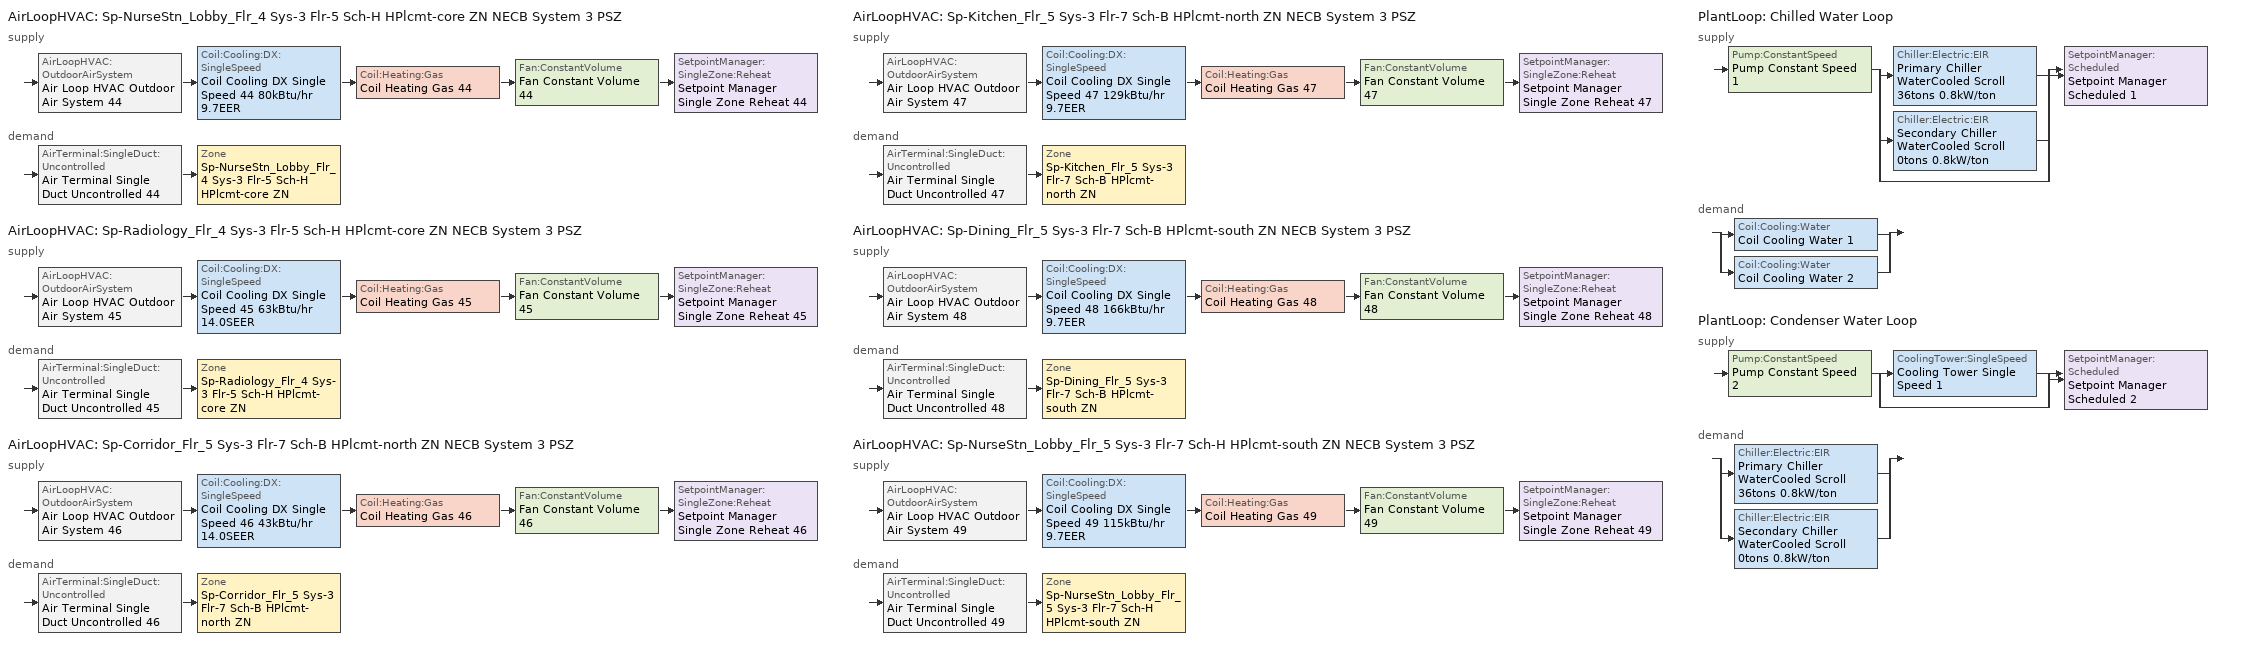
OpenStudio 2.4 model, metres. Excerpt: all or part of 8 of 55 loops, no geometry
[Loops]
AirLoopHVAC 'Sp-NurseStn_Lobby_Flr_4 Sys-3 Flr-5 Sch-H HPlcmt-core ZN NECB System 3 PSZ'
 supply: AirLoopHVAC:OutdoorAirSystem 'Air Loop HVAC Outdoor Air System 44' > Coil:Cooling:DX:SingleSpeed 'Coil Cooling DX Single Speed 44 80kBtu/hr 9.7EER' > Coil:Heating:Gas 'Coil Heating Gas 44' > Fan:ConstantVolume 'Fan Constant Volume 44' > SetpointManager:SingleZone:Reheat 'Setpoint Manager Single Zone Reheat 44'
 demand: AirTerminal:SingleDuct:Uncontrolled 'Air Terminal Single Duct Uncontrolled 44' > Zone 'Sp-NurseStn_Lobby_Flr_4 Sys-3 Flr-5 Sch-H HPlcmt-core ZN'
AirLoopHVAC 'Sp-Radiology_Flr_4 Sys-3 Flr-5 Sch-H HPlcmt-core ZN NECB System 3 PSZ'
 supply: AirLoopHVAC:OutdoorAirSystem 'Air Loop HVAC Outdoor Air System 45' > Coil:Cooling:DX:SingleSpeed 'Coil Cooling DX Single Speed 45 63kBtu/hr 14.0SEER' > Coil:Heating:Gas 'Coil Heating Gas 45' > Fan:ConstantVolume 'Fan Constant Volume 45' > SetpointManager:SingleZone:Reheat 'Setpoint Manager Single Zone Reheat 45'
 demand: AirTerminal:SingleDuct:Uncontrolled 'Air Terminal Single Duct Uncontrolled 45' > Zone 'Sp-Radiology_Flr_4 Sys-3 Flr-5 Sch-H HPlcmt-core ZN'
AirLoopHVAC 'Sp-Corridor_Flr_5 Sys-3 Flr-7 Sch-B HPlcmt-north ZN NECB System 3 PSZ'
 supply: AirLoopHVAC:OutdoorAirSystem 'Air Loop HVAC Outdoor Air System 46' > Coil:Cooling:DX:SingleSpeed 'Coil Cooling DX Single Speed 46 43kBtu/hr 14.0SEER' > Coil:Heating:Gas 'Coil Heating Gas 46' > Fan:ConstantVolume 'Fan Constant Volume 46' > SetpointManager:SingleZone:Reheat 'Setpoint Manager Single Zone Reheat 46'
 demand: AirTerminal:SingleDuct:Uncontrolled 'Air Terminal Single Duct Uncontrolled 46' > Zone 'Sp-Corridor_Flr_5 Sys-3 Flr-7 Sch-B HPlcmt-north ZN'
AirLoopHVAC 'Sp-Kitchen_Flr_5 Sys-3 Flr-7 Sch-B HPlcmt-north ZN NECB System 3 PSZ'
 supply: AirLoopHVAC:OutdoorAirSystem 'Air Loop HVAC Outdoor Air System 47' > Coil:Cooling:DX:SingleSpeed 'Coil Cooling DX Single Speed 47 129kBtu/hr 9.7EER' > Coil:Heating:Gas 'Coil Heating Gas 47' > Fan:ConstantVolume 'Fan Constant Volume 47' > SetpointManager:SingleZone:Reheat 'Setpoint Manager Single Zone Reheat 47'
 demand: AirTerminal:SingleDuct:Uncontrolled 'Air Terminal Single Duct Uncontrolled 47' > Zone 'Sp-Kitchen_Flr_5 Sys-3 Flr-7 Sch-B HPlcmt-north ZN'
AirLoopHVAC 'Sp-Dining_Flr_5 Sys-3 Flr-7 Sch-B HPlcmt-south ZN NECB System 3 PSZ'
 supply: AirLoopHVAC:OutdoorAirSystem 'Air Loop HVAC Outdoor Air System 48' > Coil:Cooling:DX:SingleSpeed 'Coil Cooling DX Single Speed 48 166kBtu/hr 9.7EER' > Coil:Heating:Gas 'Coil Heating Gas 48' > Fan:ConstantVolume 'Fan Constant Volume 48' > SetpointManager:SingleZone:Reheat 'Setpoint Manager Single Zone Reheat 48'
 demand: AirTerminal:SingleDuct:Uncontrolled 'Air Terminal Single Duct Uncontrolled 48' > Zone 'Sp-Dining_Flr_5 Sys-3 Flr-7 Sch-B HPlcmt-south ZN'
AirLoopHVAC 'Sp-NurseStn_Lobby_Flr_5 Sys-3 Flr-7 Sch-H HPlcmt-south ZN NECB System 3 PSZ'
 supply: AirLoopHVAC:OutdoorAirSystem 'Air Loop HVAC Outdoor Air System 49' > Coil:Cooling:DX:SingleSpeed 'Coil Cooling DX Single Speed 49 115kBtu/hr 9.7EER' > Coil:Heating:Gas 'Coil Heating Gas 49' > Fan:ConstantVolume 'Fan Constant Volume 49' > SetpointManager:SingleZone:Reheat 'Setpoint Manager Single Zone Reheat 49'
 demand: AirTerminal:SingleDuct:Uncontrolled 'Air Terminal Single Duct Uncontrolled 49' > Zone 'Sp-NurseStn_Lobby_Flr_5 Sys-3 Flr-7 Sch-H HPlcmt-south ZN'
PlantLoop 'Chilled Water Loop'
 supply: Pump:ConstantSpeed 'Pump Constant Speed 1' > split
  | Chiller:Electric:EIR 'Primary Chiller WaterCooled Scroll 36tons 0.8kW/ton'
  | Chiller:Electric:EIR 'Secondary Chiller WaterCooled Scroll 0tons 0.8kW/ton'
  | bypass
  join > SetpointManager:Scheduled 'Setpoint Manager Scheduled 1'
 demand: split
  | Coil:Cooling:Water 'Coil Cooling Water 1'
  | Coil:Cooling:Water 'Coil Cooling Water 2'
PlantLoop 'Condenser Water Loop'
 supply: Pump:ConstantSpeed 'Pump Constant Speed 2' > split
  | CoolingTower:SingleSpeed 'Cooling Tower Single Speed 1'
  | bypass
  join > SetpointManager:Scheduled 'Setpoint Manager Scheduled 2'
 demand: split
  | Chiller:Electric:EIR 'Primary Chiller WaterCooled Scroll 36tons 0.8kW/ton'
  | Chiller:Electric:EIR 'Secondary Chiller WaterCooled Scroll 0tons 0.8kW/ton'
[Sizing:Zone] Zone Cooling Design Supply Air Temperature Input Method=SupplyAirTemperature; Zone Cooling Design Supply Air Temperature {C}=13; Zone Cooling Design Supply Air Temperature Difference {deltaC}=11.11; Zone Heating Design Supply Air Temperature Input Method=SupplyAirTemperature; Zone Heating Design Supply Air Temperature {C}=43; Zone Heating Design Supply Air Temperature Difference {deltaC}=11.11; Zone Cooling Design Supply Air Humidity Ratio {kg-H2O/kg-air}=0.0085; Zone Heating Design Supply Air Humidity Ratio {kg-H2O/kg-air}=0.008; Zone Heating Sizing Factor=1.3; Zone Cooling Sizing Factor=1.1; Cooling Design Air Flow Method=DesignDay; Heating Design Air Flow Method=DesignDay; Account for Dedicated Outdoor Air System=No; Dedicated Outdoor Air System Control Strategy=NeutralSupplyAir; Dedicated Outdoor Air Low Setpoint Temperature for Design {C}=autosize; Dedicated Outdoor Air High Setpoint Temperature for Design {C}=autosize
Sp-NurseStn_Lobby_Flr_4 Sys-3 Flr-5 Sch-H HPlcmt-core ZN; Sp-Radiology_Flr_4 Sys-3 Flr-5 Sch-H HPlcmt-core ZN; Sp-Corridor_Flr_5 Sys-3 Flr-7 Sch-B HPlcmt-north ZN; Sp-Kitchen_Flr_5 Sys-3 Flr-7 Sch-B HPlcmt-north ZN; Sp-Dining_Flr_5 Sys-3 Flr-7 Sch-B HPlcmt-south ZN; Sp-NurseStn_Lobby_Flr_5 Sys-3 Flr-7 Sch-H HPlcmt-south ZN
[Zone equipment]
Sp-NurseStn_Lobby_Flr_4 Sys-3 Flr-5 Sch-H HPlcmt-core ZN: Air Terminal Single Duct Uncontrolled 44, Zone HVAC Baseboard Convective Water 44
Sp-Radiology_Flr_4 Sys-3 Flr-5 Sch-H HPlcmt-core ZN: Air Terminal Single Duct Uncontrolled 45, Zone HVAC Baseboard Convective Water 45
Sp-Corridor_Flr_5 Sys-3 Flr-7 Sch-B HPlcmt-north ZN: Air Terminal Single Duct Uncontrolled 46, Zone HVAC Baseboard Convective Water 46
Sp-Kitchen_Flr_5 Sys-3 Flr-7 Sch-B HPlcmt-north ZN: Air Terminal Single Duct Uncontrolled 47, Zone HVAC Baseboard Convective Water 47
Sp-Dining_Flr_5 Sys-3 Flr-7 Sch-B HPlcmt-south ZN: Air Terminal Single Duct Uncontrolled 48, Zone HVAC Baseboard Convective Water 48
Sp-NurseStn_Lobby_Flr_5 Sys-3 Flr-7 Sch-H HPlcmt-south ZN: Air Terminal Single Duct Uncontrolled 49, Zone HVAC Baseboard Convective Water 49
[PlantLoop] Glycol Concentration=0; Plant Loop Volume {m3}=Autocalculate; Load Distribution Scheme=Optimal
Chilled Water Loop; Condenser Water Loop
[Sizing:Plant] Loop Design Temperature Difference {deltaC}=6; Sizing Option=NonCoincident; Zone Timesteps in Averaging Window=1; Coincident Sizing Factor Mode=None
Name | Loop Type | Design Loop Exit Temperature {C}
Chilled Water Loop | Cooling | 7
Condenser Water Loop | Condenser | 29
[AirLoopHVAC] Design Supply Air Flow Rate {m3/s}=AutoSize
Name | Availability Schedule
Sp-NurseStn_Lobby_Flr_4 Sys-3 Flr-5 Sch-H HPlcmt-core ZN NECB System 3 PSZ | Sp-NurseStn_Lobby_Flr_4 Sys-3 Flr-5 Sch-H HPlcmt-core ZN NECB System 3 PSZ Occ Sch
Sp-Radiology_Flr_4 Sys-3 Flr-5 Sch-H HPlcmt-core ZN NECB System 3 PSZ | Sp-Radiology_Flr_4 Sys-3 Flr-5 Sch-H HPlcmt-core ZN NECB System 3 PSZ Occ Sch
Sp-Corridor_Flr_5 Sys-3 Flr-7 Sch-B HPlcmt-north ZN NECB System 3 PSZ | Sp-Corridor_Flr_5 Sys-3 Flr-7 Sch-B HPlcmt-north ZN NECB System 3 PSZ Occ Sch
Sp-Kitchen_Flr_5 Sys-3 Flr-7 Sch-B HPlcmt-north ZN NECB System 3 PSZ | Sp-Kitchen_Flr_5 Sys-3 Flr-7 Sch-B HPlcmt-north ZN NECB System 3 PSZ Occ Sch
Sp-Dining_Flr_5 Sys-3 Flr-7 Sch-B HPlcmt-south ZN NECB System 3 PSZ | Sp-Dining_Flr_5 Sys-3 Flr-7 Sch-B HPlcmt-south ZN NECB System 3 PSZ Occ Sch
Sp-NurseStn_Lobby_Flr_5 Sys-3 Flr-7 Sch-H HPlcmt-south ZN NECB System 3 PSZ | Sp-NurseStn_Lobby_Flr_5 Sys-3 Flr-7 Sch-H HPlcmt-south ZN NECB System 3 PSZ Occ Sch
[Sizing:System] Type of Load to Size On=Sensible; Design Outdoor Air Flow Rate {m3/s}=Autosize; Minimum System Air Flow Ratio=1; Preheat Design Temperature {C}=7; Preheat Design Humidity Ratio {kg-H2O/kg-Air}=0.008; Precool Design Temperature {C}=13; Precool Design Humidity Ratio {kg-H2O/kg-Air}=0.008; Central Cooling Design Supply Air Temperature {C}=13; Central Heating Design Supply Air Temperature {C}=43; Sizing Option=NonCoincident; 100% Outdoor Air in Cooling=No; 100% Outdoor Air in Heating=No; Central Cooling Design Supply Air Humidity Ratio {kg-H2O/kg-Air}=0.0085; Central Heating Design Supply Air Humidity Ratio {kg-H2O/kg-Air}=0.008; Cooling Design Air Flow Method=DesignDay; Cooling Design Air Flow Rate {m3/s}=0; Heating Design Air Flow Method=DesignDay; Heating Design Air Flow Rate {m3/s}=0; System Outdoor Air Method=ZoneSum; Zone Maximum Outdoor Air Fraction=1; Cooling Supply Air Flow Rate Per Floor Area {m3/s-m2}=0.00996765; Cooling Fraction of Autosized Cooling Supply Air Flow Rate=1; Cooling Supply Air Flow Rate Per Unit Cooling Capacity {m3/s-W}=3.94755e-05; Heating Supply Air Flow Rate Per Floor Area {m3/s-m2}=0.00996765; Heating Fraction of Autosized Heating Supply Air Flow Rate=1; Heating Fraction of Autosized Cooling Supply Air Flow Rate=1; Heating Supply Air Flow Rate Per Unit Heating Capacity {m3/s-W}=3.15882e-05; Cooling Design Capacity Method=CoolingDesignCapacity; Cooling Design Capacity {W}=autosize; Cooling Design Capacity Per Floor Area {W/m2}=234.7; Fraction of Autosized Cooling Design Capacity=1; Heating Design Capacity Method=HeatingDesignCapacity; Heating Design Capacity {W}=autosize; Heating Design Capacity Per Floor Area {W/m2}=157; Fraction of Autosized Heating Design Capacity=1; Central Cooling Capacity Control Method=OnOff
Sp-NurseStn_Lobby_Flr_4 Sys-3 Flr-5 Sch-H HPlcmt-core ZN NECB System 3 PSZ; Sp-Radiology_Flr_4 Sys-3 Flr-5 Sch-H HPlcmt-core ZN NECB System 3 PSZ; Sp-Corridor_Flr_5 Sys-3 Flr-7 Sch-B HPlcmt-north ZN NECB System 3 PSZ; Sp-Kitchen_Flr_5 Sys-3 Flr-7 Sch-B HPlcmt-north ZN NECB System 3 PSZ; Sp-Dining_Flr_5 Sys-3 Flr-7 Sch-B HPlcmt-south ZN NECB System 3 PSZ; Sp-NurseStn_Lobby_Flr_5 Sys-3 Flr-7 Sch-H HPlcmt-south ZN NECB System 3 PSZ
[Fan:ConstantVolume] Availability Schedule=Always On Discrete; Fan Efficiency=0.39975; Pressure Rise {Pa}=640; Maximum Flow Rate {m3/s}=AutoSize; Motor Efficiency=0.615
Fan Constant Volume 44; Fan Constant Volume 45; Fan Constant Volume 46; Fan Constant Volume 47; Fan Constant Volume 48; Fan Constant Volume 49
[Coil:Heating:Gas] Availability Schedule=Always On Discrete; Gas Burner Efficiency=0.8; Nominal Capacity {W}=AutoSize; Parasitic Electric Load {W}=0; Parasitic Gas Load {W}=0
Coil Heating Gas 44; Coil Heating Gas 45; Coil Heating Gas 46; Coil Heating Gas 47; Coil Heating Gas 48; Coil Heating Gas 49
[Coil:Cooling:DX:SingleSpeed] Availability Schedule=Always On Discrete; Rated Total Cooling Capacity {W}=autosize; Rated Sensible Heat Ratio=autosize; Rated Air Flow Rate {m3/s}=autosize; Rated Evaporator Fan Power Per Volume Flow Rate {W/(m3/s)}=773.3; Total Cooling Capacity Function of Temperature Curve=DXCOOL-NECB2011-REF-CAPFT; Total Cooling Capacity Function of Flow Fraction Curve=DXCOOL-NECB2011-REF-CAPFFLOW; Energy Input Ratio Function of Temperature Curve=DXCOOL-NECB2011-REF-COOLEIRFT; Energy Input Ratio Function of Flow Fraction Curve=DXCOOL-NECB2011-REF-COOLEIRFFLOW; Part Load Fraction Correlation Curve=DXCOOL-NECB2011-REF-COOLPLFFPLR; Condenser Type=AirCooled; Evaporative Condenser Effectiveness=0; Evaporative Condenser Air Flow Rate {m3/s}=Autosize; Evaporative Condenser Pump Rated Power Consumption {W}=Autosize; Crankcase Heater Capacity {W}=0; Maximum Outdoor Dry-Bulb Temperature for Crankcase Heater Operation {C}=0; Basin Heater Capacity {W/K}=0; Basin Heater Setpoint Temperature {C}=10
Name | Rated COP {W/W}
Coil Cooling DX Single Speed 44 80kBtu/hr 9.7EER | 3.3393
Coil Cooling DX Single Speed 45 63kBtu/hr 14.0SEER; Coil Cooling DX Single Speed 46 43kBtu/hr 14.0SEER | 3.8248
Coil Cooling DX Single Speed 47 129kBtu/hr 9.7EER | 3.37646
Coil Cooling DX Single Speed 48 166kBtu/hr 9.7EER | 3.40519
Coil Cooling DX Single Speed 49 115kBtu/hr 9.7EER | 3.36574
[Controller:OutdoorAir] Minimum Outdoor Air Flow Rate {m3/s}=0; Maximum Outdoor Air Flow Rate {m3/s}=Autosize; Economizer Control Action Type=ModulateFlow; Lockout Type=NoLockout; Minimum Limit Type=FixedMinimum; High Humidity Control=No
Name | Economizer Control Type | Minimum Outdoor Air Schedule | Controller Mechanical Ventilation | Heat Recovery Bypass Control Type | Economizer Maximum Limit Dry-Bulb Temperature {C} | Economizer Maximum Limit Enthalpy {J/kg} | Economizer Minimum Limit Dry-Bulb Temperature {C}
Controller Outdoor Air 44 | DifferentialEnthalpy | Sp-NurseStn_Lobby_Flr_4 Sys-3 Flr-5 Sch-H HPlcmt-core ZN NECB System 3 PSZ Occ Sch | Controller Mechanical Ventilation 44 | BypassWhenWithinEconomizerLimits
Controller Outdoor Air 45 | NoEconomizer | Sp-Radiology_Flr_4 Sys-3 Flr-5 Sch-H HPlcmt-core ZN NECB System 3 PSZ Occ Sch | Controller Mechanical Ventilation 45 | BypassWhenWithinEconomizerLimits | 28 | 64000 | -100
Controller Outdoor Air 46 | NoEconomizer | Sp-Corridor_Flr_5 Sys-3 Flr-7 Sch-B HPlcmt-north ZN NECB System 3 PSZ Occ Sch | Controller Mechanical Ventilation 46 | BypassWhenWithinEconomizerLimits | 28 | 64000 | -100
Controller Outdoor Air 47 | DifferentialEnthalpy | Sp-Kitchen_Flr_5 Sys-3 Flr-7 Sch-B HPlcmt-north ZN NECB System 3 PSZ Occ Sch | Controller Mechanical Ventilation 47 | BypassWhenWithinEconomizerLimits
Controller Outdoor Air 48 | DifferentialEnthalpy | Sp-Dining_Flr_5 Sys-3 Flr-7 Sch-B HPlcmt-south ZN NECB System 3 PSZ Occ Sch | Controller Mechanical Ventilation 48 | BypassWhenOAFlowGreaterThanMinimum
Controller Outdoor Air 49 | DifferentialEnthalpy | Sp-NurseStn_Lobby_Flr_5 Sys-3 Flr-7 Sch-H HPlcmt-south ZN NECB System 3 PSZ Occ Sch | Controller Mechanical Ventilation 49 | BypassWhenWithinEconomizerLimits
[Controller:MechanicalVentilation] Availability Schedule=Always On Discrete; System Outdoor Air Method=ZoneSum
Controller Mechanical Ventilation 44; Controller Mechanical Ventilation 45; Controller Mechanical Ventilation 46; Controller Mechanical Ventilation 47; Controller Mechanical Ventilation 48; Controller Mechanical Ventilation 49
[AirLoopHVAC:OutdoorAirSystem]
Name | Controller
Air Loop HVAC Outdoor Air System 44 | Controller Outdoor Air 44
Air Loop HVAC Outdoor Air System 45 | Controller Outdoor Air 45
Air Loop HVAC Outdoor Air System 46 | Controller Outdoor Air 46
Air Loop HVAC Outdoor Air System 47 | Controller Outdoor Air 47
Air Loop HVAC Outdoor Air System 48 | Controller Outdoor Air 48
Air Loop HVAC Outdoor Air System 49 | Controller Outdoor Air 49
[SetpointManager:SingleZone:Reheat] Minimum Supply Air Temperature {C}=13; Maximum Supply Air Temperature {C}=43
Name | Control Zone
Setpoint Manager Single Zone Reheat 44 | Sp-NurseStn_Lobby_Flr_4 Sys-3 Flr-5 Sch-H HPlcmt-core ZN
Setpoint Manager Single Zone Reheat 45 | Sp-Radiology_Flr_4 Sys-3 Flr-5 Sch-H HPlcmt-core ZN
Setpoint Manager Single Zone Reheat 46 | Sp-Corridor_Flr_5 Sys-3 Flr-7 Sch-B HPlcmt-north ZN
Setpoint Manager Single Zone Reheat 47 | Sp-Kitchen_Flr_5 Sys-3 Flr-7 Sch-B HPlcmt-north ZN
Setpoint Manager Single Zone Reheat 48 | Sp-Dining_Flr_5 Sys-3 Flr-7 Sch-B HPlcmt-south ZN
Setpoint Manager Single Zone Reheat 49 | Sp-NurseStn_Lobby_Flr_5 Sys-3 Flr-7 Sch-H HPlcmt-south ZN
[AirTerminal:SingleDuct:Uncontrolled] Availability Schedule=Always On Discrete; Maximum Air Flow Rate {m3/s}=AutoSize
Air Terminal Single Duct Uncontrolled 44; Air Terminal Single Duct Uncontrolled 45; Air Terminal Single Duct Uncontrolled 46; Air Terminal Single Duct Uncontrolled 47; Air Terminal Single Duct Uncontrolled 48; Air Terminal Single Duct Uncontrolled 49
[Pump:ConstantSpeed] Rated Flow Rate {m3/s}=autosize; Rated Pump Head {Pa}=179352; Rated Power Consumption {W}=autosize; Fraction of Motor Inefficiencies to Fluid Stream=0; Pump Control Type=Intermittent; Design Power Sizing Method=PowerPerFlowPerPressure; Design Electric Power per Unit Flow Rate {W/(m3/s)}=348701.1; Design Shaft Power per Unit Flow Rate per Unit Head {W-s/m3-Pa}=1.28205
Name | Motor Efficiency
Pump Constant Speed 1 | 0.865
Pump Constant Speed 2 | 0.895
[Chiller:Electric:EIR] Reference COP {W/W}=4.5032; Cooling Capacity Function of Temperature Curve=WaterCooled_Scroll_CAPFT_NECB2011; Electric Input to Cooling Output Ratio Function of Temperature Curve=WaterCooled_Scroll_EIRFT_NECB2011; Electric Input to Cooling Output Ratio Function of Part Load Ratio Curve=WaterCooled_Scroll_EIRFPLR_NECB2011; Minimum Part Load Ratio=0.25; Minimum Unloading Ratio=0.25; Condenser Type=WaterCooled; Chiller Flow Mode=LeavingSetpointModulated; Design Heat Recovery Water Flow Rate {m3/s}=0; Sizing Factor=1; Basin Heater Capacity {W/K}=0; Basin Heater Setpoint Temperature {C}=10
Name | Reference Capacity {W}
Primary Chiller WaterCooled Scroll 36tons 0.8kW/ton | 127609
Secondary Chiller WaterCooled Scroll 0tons 0.8kW/ton | 0.001
[SetpointManager:Scheduled] Control Variable=Temperature
Name | Schedule
Setpoint Manager Scheduled 1 | CHW Temp
Setpoint Manager Scheduled 2 | CW Temp
[CoolingTower:SingleSpeed]
Cooling Tower Single Speed 1: Design Water Flow Rate {m3/s}=autosize; Design Air Flow Rate {m3/s}=autosize; Fan Power at Design Air Flow Rate {W}=2339.19; U-Factor Times Area Value at Design Air Flow Rate {W/K}=autosize; Air Flow Rate in Free Convection Regime {m3/s}=autosize; U-Factor Times Area Value at Free Convection Air Flow Rate {W/K}=autosize; Performance Input Method=UFactorTimesAreaAndDesignWaterFlowRate; Free Convection Capacity {W}=0; Basin Heater Capacity {W/K}=0; Evaporation Loss Mode=LossFactor; Evaporation Loss Factor {percent/K}=0.2; Drift Loss Percent {percent}=0.008; Blowdown Calculation Mode=ConcentrationRatio; Blowdown Concentration Ratio=3; Capacity Control=FanCycling; Number of Cells=1; Cell Control=MinimalCell; Cell Minimum  Water Flow Rate Fraction=0.33; Cell Maximum Water Flow Rate Fraction=2.5; Sizing Factor=1; Free Convection Air Flow Rate Sizing Factor=0.1; Free Convection U-Factor Times Area Value Sizing Factor=0.1; Heat Rejection Capacity and Nominal Capacity Sizing Ratio=1.25; Free Convection Nominal Capacity Sizing Factor=0.1; Design Inlet Air Dry-Bulb Temperature {C}=35; Design Inlet Air Wet-Bulb Temperature {C}=24; Design Approach Temperature {deltaC}=5; Design Range Temperature {deltaC}=6
[Coil:Cooling:Water] Availability Schedule=Always On Discrete
Coil Cooling Water 1; Coil Cooling Water 2
[Controller:WaterCoil] Action=Reverse; Minimum Actuated Flow {m3/s}=0
Name | Water Coil
Controller Water Coil 2 | Coil Cooling Water 1
Controller Water Coil 6 | Coil Cooling Water 2
[Schedule:Ruleset]
Name | Default Day Schedule | Summer Design Day Schedule | Winter Design Day Schedule
CHW Temp | Schedule Day 3
CW Temp | Schedule Day 4
Sp-Corridor_Flr_5 Sys-3 Flr-7 Sch-B HPlcmt-north ZN NECB System 3 PSZ Occ Sch | Sp-Corridor_Flr_5 Sys-3 Flr-7 Sch-B HPlcmt-north ZN NECB System 3 PSZ Occ Sch Default | Sp-Corridor_Flr_5 Sys-3 Flr-7 Sch-B HPlcmt-north ZN NECB System 3 PSZ Occ Sch Summer Design Day | Sp-Corridor_Flr_5 Sys-3 Flr-7 Sch-B HPlcmt-north ZN NECB System 3 PSZ Occ Sch Winter Design Day
Sp-Dining_Flr_5 Sys-3 Flr-7 Sch-B HPlcmt-south ZN NECB System 3 PSZ Occ Sch | Sp-Dining_Flr_5 Sys-3 Flr-7 Sch-B HPlcmt-south ZN NECB System 3 PSZ Occ Sch Default | Sp-Dining_Flr_5 Sys-3 Flr-7 Sch-B HPlcmt-south ZN NECB System 3 PSZ Occ Sch Summer Design Day | Sp-Dining_Flr_5 Sys-3 Flr-7 Sch-B HPlcmt-south ZN NECB System 3 PSZ Occ Sch Winter Design Day
Sp-Kitchen_Flr_5 Sys-3 Flr-7 Sch-B HPlcmt-north ZN NECB System 3 PSZ Occ Sch | Sp-Kitchen_Flr_5 Sys-3 Flr-7 Sch-B HPlcmt-north ZN NECB System 3 PSZ Occ Sch Default | Sp-Kitchen_Flr_5 Sys-3 Flr-7 Sch-B HPlcmt-north ZN NECB System 3 PSZ Occ Sch Summer Design Day | Sp-Kitchen_Flr_5 Sys-3 Flr-7 Sch-B HPlcmt-north ZN NECB System 3 PSZ Occ Sch Winter Design Day
Sp-NurseStn_Lobby_Flr_4 Sys-3 Flr-5 Sch-H HPlcmt-core ZN NECB System 3 PSZ Occ Sch | Sp-NurseStn_Lobby_Flr_4 Sys-3 Flr-5 Sch-H HPlcmt-core ZN NECB System 3 PSZ Occ Sch Default | Sp-NurseStn_Lobby_Flr_4 Sys-3 Flr-5 Sch-H HPlcmt-core ZN NECB System 3 PSZ Occ Sch Summer Design Day | Sp-NurseStn_Lobby_Flr_4 Sys-3 Flr-5 Sch-H HPlcmt-core ZN NECB System 3 PSZ Occ Sch Winter Design Day
Sp-NurseStn_Lobby_Flr_5 Sys-3 Flr-7 Sch-H HPlcmt-south ZN NECB System 3 PSZ Occ Sch | Sp-NurseStn_Lobby_Flr_5 Sys-3 Flr-7 Sch-H HPlcmt-south ZN NECB System 3 PSZ Occ Sch Default | Sp-NurseStn_Lobby_Flr_5 Sys-3 Flr-7 Sch-H HPlcmt-south ZN NECB System 3 PSZ Occ Sch Summer Design Day | Sp-NurseStn_Lobby_Flr_5 Sys-3 Flr-7 Sch-H HPlcmt-south ZN NECB System 3 PSZ Occ Sch Winter Design Day
Sp-Radiology_Flr_4 Sys-3 Flr-5 Sch-H HPlcmt-core ZN NECB System 3 PSZ Occ Sch | Sp-Radiology_Flr_4 Sys-3 Flr-5 Sch-H HPlcmt-core ZN NECB System 3 PSZ Occ Sch Default | Sp-Radiology_Flr_4 Sys-3 Flr-5 Sch-H HPlcmt-core ZN NECB System 3 PSZ Occ Sch Summer Design Day | Sp-Radiology_Flr_4 Sys-3 Flr-5 Sch-H HPlcmt-core ZN NECB System 3 PSZ Occ Sch Winter Design Day
[Schedule:Day]
Schedule Day 3; wkdCHW Temp 1; satCHW Temp 1; sunCHW Temp 1: 1, 0, 7, 2, 0, 7, 3, 0, 7, 4, 0, 7, 5, 0, 7, 6, 0, 7, 7, 0, 7, 8, 0, 7, 9, 0, 7, 10, 0, 7, 11, 0, 7, 12, 0, 7, 13, 0, 7, 14, 0, 7, 15, 0, 7, 16, 0, 7, 17, 0, 7, 18, 0, 7, 19, 0, 7, 20, 0, 7, 21, 0, 7, 22, 0, 7, 23, 0, 7, 24, 0, 7
Schedule Day 4; wkdCW Temp 1; satCW Temp 1; sunCW Temp 1: 1, 0, 29, 2, 0, 29, 3, 0, 29, 4, 0, 29, 5, 0, 29, 6, 0, 29, 7, 0, 29, 8, 0, 29, 9, 0, 29, 10, 0, 29, 11, 0, 29, 12, 0, 29, 13, 0, 29, 14, 0, 29, 15, 0, 29, 16, 0, 29, 17, 0, 29, 18, 0, 29, 19, 0, 29, 20, 0, 29, 21, 0, 29, 22, 0, 29, 23, 0, 29, 24, 0, 29
Sp-Corridor_Flr_5 Sys-3 Flr-7 Sch-B HPlcmt-north ZN NECB System 3 PSZ Occ Sch Default; Sp-Corridor_Flr_5 Sys-3 Flr-7 Sch-B HPlcmt-north ZN NECB System 3 PSZ Occ Sch Winter Design Day; Sp-Corridor_Flr_5 Sys-3 Flr-7 Sch-B HPlcmt-north ZN NECB System 3 PSZ Occ Sch Summer Design Day; Sp-Dining_Flr_5 Sys-3 Flr-7 Sch-B HPlcmt-south ZN NECB System 3 PSZ Occ Sch Default; Sp-Dining_Flr_5 Sys-3 Flr-7 Sch-B HPlcmt-south ZN NECB System 3 PSZ Occ Sch Winter Design Day; Sp-Dining_Flr_5 Sys-3 Flr-7 Sch-B HPlcmt-south ZN NECB System 3 PSZ Occ Sch Summer Design Day; Sp-Kitchen_Flr_5 Sys-3 Flr-7 Sch-B HPlcmt-north ZN NECB System 3 PSZ Occ Sch Default; Sp-Kitchen_Flr_5 Sys-3 Flr-7 Sch-B HPlcmt-north ZN NECB System 3 PSZ Occ Sch Winter Design Day; Sp-Kitchen_Flr_5 Sys-3 Flr-7 Sch-B HPlcmt-north ZN NECB System 3 PSZ Occ Sch Summer Design Day; Sp-NurseStn_Lobby_Flr_4 Sys-3 Flr-5 Sch-H HPlcmt-core ZN NECB System 3 PSZ Occ Sch Default; Sp-NurseStn_Lobby_Flr_4 Sys-3 Flr-5 Sch-H HPlcmt-core ZN NECB System 3 PSZ Occ Sch Winter Design Day; Sp-NurseStn_Lobby_Flr_4 Sys-3 Flr-5 Sch-H HPlcmt-core ZN NECB System 3 PSZ Occ Sch Summer Design Day; Sp-NurseStn_Lobby_Flr_4 Sys-3 Flr-5 Sch-H HPlcmt-core ZN NECB System 3 PSZ Occ Sch Monday; Sp-NurseStn_Lobby_Flr_4 Sys-3 Flr-5 Sch-H HPlcmt-core ZN NECB System 3 PSZ Occ Sch Tuesday; Sp-NurseStn_Lobby_Flr_4 Sys-3 Flr-5 Sch-H HPlcmt-core ZN NECB System 3 PSZ Occ Sch Wednesday; Sp-NurseStn_Lobby_Flr_4 Sys-3 Flr-5 Sch-H HPlcmt-core ZN NECB System 3 PSZ Occ Sch Thursday; Sp-NurseStn_Lobby_Flr_4 Sys-3 Flr-5 Sch-H HPlcmt-core ZN NECB System 3 PSZ Occ Sch Friday; Sp-NurseStn_Lobby_Flr_4 Sys-3 Flr-5 Sch-H HPlcmt-core ZN NECB System 3 PSZ Occ Sch Saturday; Sp-NurseStn_Lobby_Flr_4 Sys-3 Flr-5 Sch-H HPlcmt-core ZN NECB System 3 PSZ Occ Sch Sunday; Sp-NurseStn_Lobby_Flr_5 Sys-3 Flr-7 Sch-H HPlcmt-south ZN NECB System 3 PSZ Occ Sch Default; Sp-NurseStn_Lobby_Flr_5 Sys-3 Flr-7 Sch-H HPlcmt-south ZN NECB System 3 PSZ Occ Sch Winter Design Day; Sp-NurseStn_Lobby_Flr_5 Sys-3 Flr-7 Sch-H HPlcmt-south ZN NECB System 3 PSZ Occ Sch Summer Design Day; Sp-NurseStn_Lobby_Flr_5 Sys-3 Flr-7 Sch-H HPlcmt-south ZN NECB System 3 PSZ Occ Sch Monday; Sp-NurseStn_Lobby_Flr_5 Sys-3 Flr-7 Sch-H HPlcmt-south ZN NECB System 3 PSZ Occ Sch Tuesday; Sp-NurseStn_Lobby_Flr_5 Sys-3 Flr-7 Sch-H HPlcmt-south ZN NECB System 3 PSZ Occ Sch Wednesday; Sp-NurseStn_Lobby_Flr_5 Sys-3 Flr-7 Sch-H HPlcmt-south ZN NECB System 3 PSZ Occ Sch Thursday; Sp-NurseStn_Lobby_Flr_5 Sys-3 Flr-7 Sch-H HPlcmt-south ZN NECB System 3 PSZ Occ Sch Friday; Sp-NurseStn_Lobby_Flr_5 Sys-3 Flr-7 Sch-H HPlcmt-south ZN NECB System 3 PSZ Occ Sch Saturday; Sp-NurseStn_Lobby_Flr_5 Sys-3 Flr-7 Sch-H HPlcmt-south ZN NECB System 3 PSZ Occ Sch Sunday; Sp-Radiology_Flr_4 Sys-3 Flr-5 Sch-H HPlcmt-core ZN NECB System 3 PSZ Occ Sch Default; Sp-Radiology_Flr_4 Sys-3 Flr-5 Sch-H HPlcmt-core ZN NECB System 3 PSZ Occ Sch Winter Design Day; Sp-Radiology_Flr_4 Sys-3 Flr-5 Sch-H HPlcmt-core ZN NECB System 3 PSZ Occ Sch Summer Design Day; Sp-Radiology_Flr_4 Sys-3 Flr-5 Sch-H HPlcmt-core ZN NECB System 3 PSZ Occ Sch Monday; Sp-Radiology_Flr_4 Sys-3 Flr-5 Sch-H HPlcmt-core ZN NECB System 3 PSZ Occ Sch Tuesday; Sp-Radiology_Flr_4 Sys-3 Flr-5 Sch-H HPlcmt-core ZN NECB System 3 PSZ Occ Sch Wednesday; Sp-Radiology_Flr_4 Sys-3 Flr-5 Sch-H HPlcmt-core ZN NECB System 3 PSZ Occ Sch Thursday; Sp-Radiology_Flr_4 Sys-3 Flr-5 Sch-H HPlcmt-core ZN NECB System 3 PSZ Occ Sch Friday; Sp-Radiology_Flr_4 Sys-3 Flr-5 Sch-H HPlcmt-core ZN NECB System 3 PSZ Occ Sch Saturday; Sp-Radiology_Flr_4 Sys-3 Flr-5 Sch-H HPlcmt-core ZN NECB System 3 PSZ Occ Sch Sunday: 24, 0, 1
Sp-Corridor_Flr_5 Sys-3 Flr-7 Sch-B HPlcmt-north ZN NECB System 3 PSZ Occ Sch Monday; Sp-Corridor_Flr_5 Sys-3 Flr-7 Sch-B HPlcmt-north ZN NECB System 3 PSZ Occ Sch Tuesday; Sp-Corridor_Flr_5 Sys-3 Flr-7 Sch-B HPlcmt-north ZN NECB System 3 PSZ Occ Sch Wednesday; Sp-Corridor_Flr_5 Sys-3 Flr-7 Sch-B HPlcmt-north ZN NECB System 3 PSZ Occ Sch Thursday; Sp-Corridor_Flr_5 Sys-3 Flr-7 Sch-B HPlcmt-north ZN NECB System 3 PSZ Occ Sch Friday; Sp-Dining_Flr_5 Sys-3 Flr-7 Sch-B HPlcmt-south ZN NECB System 3 PSZ Occ Sch Monday; Sp-Dining_Flr_5 Sys-3 Flr-7 Sch-B HPlcmt-south ZN NECB System 3 PSZ Occ Sch Tuesday; Sp-Dining_Flr_5 Sys-3 Flr-7 Sch-B HPlcmt-south ZN NECB System 3 PSZ Occ Sch Wednesday; Sp-Dining_Flr_5 Sys-3 Flr-7 Sch-B HPlcmt-south ZN NECB System 3 PSZ Occ Sch Thursday; Sp-Dining_Flr_5 Sys-3 Flr-7 Sch-B HPlcmt-south ZN NECB System 3 PSZ Occ Sch Friday; Sp-Kitchen_Flr_5 Sys-3 Flr-7 Sch-B HPlcmt-north ZN NECB System 3 PSZ Occ Sch Monday; Sp-Kitchen_Flr_5 Sys-3 Flr-7 Sch-B HPlcmt-north ZN NECB System 3 PSZ Occ Sch Tuesday; Sp-Kitchen_Flr_5 Sys-3 Flr-7 Sch-B HPlcmt-north ZN NECB System 3 PSZ Occ Sch Wednesday; Sp-Kitchen_Flr_5 Sys-3 Flr-7 Sch-B HPlcmt-north ZN NECB System 3 PSZ Occ Sch Thursday; Sp-Kitchen_Flr_5 Sys-3 Flr-7 Sch-B HPlcmt-north ZN NECB System 3 PSZ Occ Sch Friday: 1, 0, 1, 10, 0, 0, 24, 0, 1
Sp-Corridor_Flr_5 Sys-3 Flr-7 Sch-B HPlcmt-north ZN NECB System 3 PSZ Occ Sch Saturday; Sp-Dining_Flr_5 Sys-3 Flr-7 Sch-B HPlcmt-south ZN NECB System 3 PSZ Occ Sch Saturday; Sp-Kitchen_Flr_5 Sys-3 Flr-7 Sch-B HPlcmt-north ZN NECB System 3 PSZ Occ Sch Saturday: 2, 0, 1, 10, 0, 0, 24, 0, 1
Sp-Corridor_Flr_5 Sys-3 Flr-7 Sch-B HPlcmt-north ZN NECB System 3 PSZ Occ Sch Sunday; Sp-Dining_Flr_5 Sys-3 Flr-7 Sch-B HPlcmt-south ZN NECB System 3 PSZ Occ Sch Sunday; Sp-Kitchen_Flr_5 Sys-3 Flr-7 Sch-B HPlcmt-north ZN NECB System 3 PSZ Occ Sch Sunday: 1, 0, 0, 2, 0, 1, 11, 0, 0, 23, 0, 1, 24, 0, 0
[Schedule:Rule] Date Specification Type=DateRange; Start Month=1; Start Day=1; End Month=12
Name | Schedule Ruleset | Rule Order | Day Schedule | Apply Sunday | Apply Monday | Apply Tuesday | Apply Wednesday | Apply Thursday | Apply Friday | Apply Saturday | End Day
wkdCHW Temp rule | CHW Temp | 2 | wkdCHW Temp 1 | No | Yes | Yes | Yes | Yes | Yes | No | 31
satCHW Temprule | CHW Temp | 1 | satCHW Temp 1 | No | No | No | No | No | No | Yes | 31
sunCHW Temprule | CHW Temp | 0 | sunCHW Temp 1 | Yes | No | No | No | No | No | No | 31
wkdCW Temp rule | CW Temp | 2 | wkdCW Temp 1 | No | Yes | Yes | Yes | Yes | Yes | No | 31
satCW Temprule | CW Temp | 1 | satCW Temp 1 | No | No | No | No | No | No | Yes | 31
sunCW Temprule | CW Temp | 0 | sunCW Temp 1 | Yes | No | No | No | No | No | No | 31
Sp-Corridor_Flr_5 Sys-3 Flr-7 Sch-B HPlcmt-north ZN NECB System 3 PSZ Occ Sch Monday Rule | Sp-Corridor_Flr_5 Sys-3 Flr-7 Sch-B HPlcmt-north ZN NECB System 3 PSZ Occ Sch | 6 | Sp-Corridor_Flr_5 Sys-3 Flr-7 Sch-B HPlcmt-north ZN NECB System 3 PSZ Occ Sch Monday |  | Yes |  |  |  |  |  | 25
Sp-Corridor_Flr_5 Sys-3 Flr-7 Sch-B HPlcmt-north ZN NECB System 3 PSZ Occ Sch Tuesday Rule | Sp-Corridor_Flr_5 Sys-3 Flr-7 Sch-B HPlcmt-north ZN NECB System 3 PSZ Occ Sch | 5 | Sp-Corridor_Flr_5 Sys-3 Flr-7 Sch-B HPlcmt-north ZN NECB System 3 PSZ Occ Sch Tuesday |  |  | Yes |  |  |  |  | 26
Sp-Corridor_Flr_5 Sys-3 Flr-7 Sch-B HPlcmt-north ZN NECB System 3 PSZ Occ Sch Wednesday Rule | Sp-Corridor_Flr_5 Sys-3 Flr-7 Sch-B HPlcmt-north ZN NECB System 3 PSZ Occ Sch | 4 | Sp-Corridor_Flr_5 Sys-3 Flr-7 Sch-B HPlcmt-north ZN NECB System 3 PSZ Occ Sch Wednesday |  |  |  | Yes |  |  |  | 27
Sp-Corridor_Flr_5 Sys-3 Flr-7 Sch-B HPlcmt-north ZN NECB System 3 PSZ Occ Sch Thursday Rule | Sp-Corridor_Flr_5 Sys-3 Flr-7 Sch-B HPlcmt-north ZN NECB System 3 PSZ Occ Sch | 3 | Sp-Corridor_Flr_5 Sys-3 Flr-7 Sch-B HPlcmt-north ZN NECB System 3 PSZ Occ Sch Thursday |  |  |  |  | Yes |  |  | 28
Sp-Corridor_Flr_5 Sys-3 Flr-7 Sch-B HPlcmt-north ZN NECB System 3 PSZ Occ Sch Friday Rule | Sp-Corridor_Flr_5 Sys-3 Flr-7 Sch-B HPlcmt-north ZN NECB System 3 PSZ Occ Sch | 2 | Sp-Corridor_Flr_5 Sys-3 Flr-7 Sch-B HPlcmt-north ZN NECB System 3 PSZ Occ Sch Friday |  |  |  |  |  | Yes |  | 29
Sp-Corridor_Flr_5 Sys-3 Flr-7 Sch-B HPlcmt-north ZN NECB System 3 PSZ Occ Sch Saturday Rule | Sp-Corridor_Flr_5 Sys-3 Flr-7 Sch-B HPlcmt-north ZN NECB System 3 PSZ Occ Sch | 1 | Sp-Corridor_Flr_5 Sys-3 Flr-7 Sch-B HPlcmt-north ZN NECB System 3 PSZ Occ Sch Saturday |  |  |  |  |  |  | Yes | 30
Sp-Corridor_Flr_5 Sys-3 Flr-7 Sch-B HPlcmt-north ZN NECB System 3 PSZ Occ Sch Sunday Rule | Sp-Corridor_Flr_5 Sys-3 Flr-7 Sch-B HPlcmt-north ZN NECB System 3 PSZ Occ Sch | 0 | Sp-Corridor_Flr_5 Sys-3 Flr-7 Sch-B HPlcmt-north ZN NECB System 3 PSZ Occ Sch Sunday | Yes |  |  |  |  |  |  | 31
Sp-Dining_Flr_5 Sys-3 Flr-7 Sch-B HPlcmt-south ZN NECB System 3 PSZ Occ Sch Monday Rule | Sp-Dining_Flr_5 Sys-3 Flr-7 Sch-B HPlcmt-south ZN NECB System 3 PSZ Occ Sch | 6 | Sp-Dining_Flr_5 Sys-3 Flr-7 Sch-B HPlcmt-south ZN NECB System 3 PSZ Occ Sch Monday |  | Yes |  |  |  |  |  | 25
Sp-Dining_Flr_5 Sys-3 Flr-7 Sch-B HPlcmt-south ZN NECB System 3 PSZ Occ Sch Tuesday Rule | Sp-Dining_Flr_5 Sys-3 Flr-7 Sch-B HPlcmt-south ZN NECB System 3 PSZ Occ Sch | 5 | Sp-Dining_Flr_5 Sys-3 Flr-7 Sch-B HPlcmt-south ZN NECB System 3 PSZ Occ Sch Tuesday |  |  | Yes |  |  |  |  | 26
Sp-Dining_Flr_5 Sys-3 Flr-7 Sch-B HPlcmt-south ZN NECB System 3 PSZ Occ Sch Wednesday Rule | Sp-Dining_Flr_5 Sys-3 Flr-7 Sch-B HPlcmt-south ZN NECB System 3 PSZ Occ Sch | 4 | Sp-Dining_Flr_5 Sys-3 Flr-7 Sch-B HPlcmt-south ZN NECB System 3 PSZ Occ Sch Wednesday |  |  |  | Yes |  |  |  | 27
Sp-Dining_Flr_5 Sys-3 Flr-7 Sch-B HPlcmt-south ZN NECB System 3 PSZ Occ Sch Thursday Rule | Sp-Dining_Flr_5 Sys-3 Flr-7 Sch-B HPlcmt-south ZN NECB System 3 PSZ Occ Sch | 3 | Sp-Dining_Flr_5 Sys-3 Flr-7 Sch-B HPlcmt-south ZN NECB System 3 PSZ Occ Sch Thursday |  |  |  |  | Yes |  |  | 28
Sp-Dining_Flr_5 Sys-3 Flr-7 Sch-B HPlcmt-south ZN NECB System 3 PSZ Occ Sch Friday Rule | Sp-Dining_Flr_5 Sys-3 Flr-7 Sch-B HPlcmt-south ZN NECB System 3 PSZ Occ Sch | 2 | Sp-Dining_Flr_5 Sys-3 Flr-7 Sch-B HPlcmt-south ZN NECB System 3 PSZ Occ Sch Friday |  |  |  |  |  | Yes |  | 29
Sp-Dining_Flr_5 Sys-3 Flr-7 Sch-B HPlcmt-south ZN NECB System 3 PSZ Occ Sch Saturday Rule | Sp-Dining_Flr_5 Sys-3 Flr-7 Sch-B HPlcmt-south ZN NECB System 3 PSZ Occ Sch | 1 | Sp-Dining_Flr_5 Sys-3 Flr-7 Sch-B HPlcmt-south ZN NECB System 3 PSZ Occ Sch Saturday |  |  |  |  |  |  | Yes | 30
Sp-Dining_Flr_5 Sys-3 Flr-7 Sch-B HPlcmt-south ZN NECB System 3 PSZ Occ Sch Sunday Rule | Sp-Dining_Flr_5 Sys-3 Flr-7 Sch-B HPlcmt-south ZN NECB System 3 PSZ Occ Sch | 0 | Sp-Dining_Flr_5 Sys-3 Flr-7 Sch-B HPlcmt-south ZN NECB System 3 PSZ Occ Sch Sunday | Yes |  |  |  |  |  |  | 31
Sp-Kitchen_Flr_5 Sys-3 Flr-7 Sch-B HPlcmt-north ZN NECB System 3 PSZ Occ Sch Monday Rule | Sp-Kitchen_Flr_5 Sys-3 Flr-7 Sch-B HPlcmt-north ZN NECB System 3 PSZ Occ Sch | 6 | Sp-Kitchen_Flr_5 Sys-3 Flr-7 Sch-B HPlcmt-north ZN NECB System 3 PSZ Occ Sch Monday |  | Yes |  |  |  |  |  | 25
Sp-Kitchen_Flr_5 Sys-3 Flr-7 Sch-B HPlcmt-north ZN NECB System 3 PSZ Occ Sch Tuesday Rule | Sp-Kitchen_Flr_5 Sys-3 Flr-7 Sch-B HPlcmt-north ZN NECB System 3 PSZ Occ Sch | 5 | Sp-Kitchen_Flr_5 Sys-3 Flr-7 Sch-B HPlcmt-north ZN NECB System 3 PSZ Occ Sch Tuesday |  |  | Yes |  |  |  |  | 26
Sp-Kitchen_Flr_5 Sys-3 Flr-7 Sch-B HPlcmt-north ZN NECB System 3 PSZ Occ Sch Wednesday Rule | Sp-Kitchen_Flr_5 Sys-3 Flr-7 Sch-B HPlcmt-north ZN NECB System 3 PSZ Occ Sch | 4 | Sp-Kitchen_Flr_5 Sys-3 Flr-7 Sch-B HPlcmt-north ZN NECB System 3 PSZ Occ Sch Wednesday |  |  |  | Yes |  |  |  | 27
Sp-Kitchen_Flr_5 Sys-3 Flr-7 Sch-B HPlcmt-north ZN NECB System 3 PSZ Occ Sch Thursday Rule | Sp-Kitchen_Flr_5 Sys-3 Flr-7 Sch-B HPlcmt-north ZN NECB System 3 PSZ Occ Sch | 3 | Sp-Kitchen_Flr_5 Sys-3 Flr-7 Sch-B HPlcmt-north ZN NECB System 3 PSZ Occ Sch Thursday |  |  |  |  | Yes |  |  | 28
Sp-Kitchen_Flr_5 Sys-3 Flr-7 Sch-B HPlcmt-north ZN NECB System 3 PSZ Occ Sch Friday Rule | Sp-Kitchen_Flr_5 Sys-3 Flr-7 Sch-B HPlcmt-north ZN NECB System 3 PSZ Occ Sch | 2 | Sp-Kitchen_Flr_5 Sys-3 Flr-7 Sch-B HPlcmt-north ZN NECB System 3 PSZ Occ Sch Friday |  |  |  |  |  | Yes |  | 29
Sp-Kitchen_Flr_5 Sys-3 Flr-7 Sch-B HPlcmt-north ZN NECB System 3 PSZ Occ Sch Saturday Rule | Sp-Kitchen_Flr_5 Sys-3 Flr-7 Sch-B HPlcmt-north ZN NECB System 3 PSZ Occ Sch | 1 | Sp-Kitchen_Flr_5 Sys-3 Flr-7 Sch-B HPlcmt-north ZN NECB System 3 PSZ Occ Sch Saturday |  |  |  |  |  |  | Yes | 30
Sp-Kitchen_Flr_5 Sys-3 Flr-7 Sch-B HPlcmt-north ZN NECB System 3 PSZ Occ Sch Sunday Rule | Sp-Kitchen_Flr_5 Sys-3 Flr-7 Sch-B HPlcmt-north ZN NECB System 3 PSZ Occ Sch | 0 | Sp-Kitchen_Flr_5 Sys-3 Flr-7 Sch-B HPlcmt-north ZN NECB System 3 PSZ Occ Sch Sunday | Yes |  |  |  |  |  |  | 31
Sp-NurseStn_Lobby_Flr_4 Sys-3 Flr-5 Sch-H HPlcmt-core ZN NECB System 3 PSZ Occ Sch Monday Rule | Sp-NurseStn_Lobby_Flr_4 Sys-3 Flr-5 Sch-H HPlcmt-core ZN NECB System 3 PSZ Occ Sch | 6 | Sp-NurseStn_Lobby_Flr_4 Sys-3 Flr-5 Sch-H HPlcmt-core ZN NECB System 3 PSZ Occ Sch Monday |  | Yes |  |  |  |  |  | 25
Sp-NurseStn_Lobby_Flr_4 Sys-3 Flr-5 Sch-H HPlcmt-core ZN NECB System 3 PSZ Occ Sch Tuesday Rule | Sp-NurseStn_Lobby_Flr_4 Sys-3 Flr-5 Sch-H HPlcmt-core ZN NECB System 3 PSZ Occ Sch | 5 | Sp-NurseStn_Lobby_Flr_4 Sys-3 Flr-5 Sch-H HPlcmt-core ZN NECB System 3 PSZ Occ Sch Tuesday |  |  | Yes |  |  |  |  | 26
Sp-NurseStn_Lobby_Flr_4 Sys-3 Flr-5 Sch-H HPlcmt-core ZN NECB System 3 PSZ Occ Sch Wednesday Rule | Sp-NurseStn_Lobby_Flr_4 Sys-3 Flr-5 Sch-H HPlcmt-core ZN NECB System 3 PSZ Occ Sch | 4 | Sp-NurseStn_Lobby_Flr_4 Sys-3 Flr-5 Sch-H HPlcmt-core ZN NECB System 3 PSZ Occ Sch Wednesday |  |  |  | Yes |  |  |  | 27
Sp-NurseStn_Lobby_Flr_4 Sys-3 Flr-5 Sch-H HPlcmt-core ZN NECB System 3 PSZ Occ Sch Thursday Rule | Sp-NurseStn_Lobby_Flr_4 Sys-3 Flr-5 Sch-H HPlcmt-core ZN NECB System 3 PSZ Occ Sch | 3 | Sp-NurseStn_Lobby_Flr_4 Sys-3 Flr-5 Sch-H HPlcmt-core ZN NECB System 3 PSZ Occ Sch Thursday |  |  |  |  | Yes |  |  | 28
Sp-NurseStn_Lobby_Flr_4 Sys-3 Flr-5 Sch-H HPlcmt-core ZN NECB System 3 PSZ Occ Sch Friday Rule | Sp-NurseStn_Lobby_Flr_4 Sys-3 Flr-5 Sch-H HPlcmt-core ZN NECB System 3 PSZ Occ Sch | 2 | Sp-NurseStn_Lobby_Flr_4 Sys-3 Flr-5 Sch-H HPlcmt-core ZN NECB System 3 PSZ Occ Sch Friday |  |  |  |  |  | Yes |  | 29
Sp-NurseStn_Lobby_Flr_4 Sys-3 Flr-5 Sch-H HPlcmt-core ZN NECB System 3 PSZ Occ Sch Saturday Rule | Sp-NurseStn_Lobby_Flr_4 Sys-3 Flr-5 Sch-H HPlcmt-core ZN NECB System 3 PSZ Occ Sch | 1 | Sp-NurseStn_Lobby_Flr_4 Sys-3 Flr-5 Sch-H HPlcmt-core ZN NECB System 3 PSZ Occ Sch Saturday |  |  |  |  |  |  | Yes | 30
Sp-NurseStn_Lobby_Flr_4 Sys-3 Flr-5 Sch-H HPlcmt-core ZN NECB System 3 PSZ Occ Sch Sunday Rule | Sp-NurseStn_Lobby_Flr_4 Sys-3 Flr-5 Sch-H HPlcmt-core ZN NECB System 3 PSZ Occ Sch | 0 | Sp-NurseStn_Lobby_Flr_4 Sys-3 Flr-5 Sch-H HPlcmt-core ZN NECB System 3 PSZ Occ Sch Sunday | Yes |  |  |  |  |  |  | 31
Sp-NurseStn_Lobby_Flr_5 Sys-3 Flr-7 Sch-H HPlcmt-south ZN NECB System 3 PSZ Occ Sch Monday Rule | Sp-NurseStn_Lobby_Flr_5 Sys-3 Flr-7 Sch-H HPlcmt-south ZN NECB System 3 PSZ Occ Sch | 6 | Sp-NurseStn_Lobby_Flr_5 Sys-3 Flr-7 Sch-H HPlcmt-south ZN NECB System 3 PSZ Occ Sch Monday |  | Yes |  |  |  |  |  | 25
Sp-NurseStn_Lobby_Flr_5 Sys-3 Flr-7 Sch-H HPlcmt-south ZN NECB System 3 PSZ Occ Sch Tuesday Rule | Sp-NurseStn_Lobby_Flr_5 Sys-3 Flr-7 Sch-H HPlcmt-south ZN NECB System 3 PSZ Occ Sch | 5 | Sp-NurseStn_Lobby_Flr_5 Sys-3 Flr-7 Sch-H HPlcmt-south ZN NECB System 3 PSZ Occ Sch Tuesday |  |  | Yes |  |  |  |  | 26
Sp-NurseStn_Lobby_Flr_5 Sys-3 Flr-7 Sch-H HPlcmt-south ZN NECB System 3 PSZ Occ Sch Wednesday Rule | Sp-NurseStn_Lobby_Flr_5 Sys-3 Flr-7 Sch-H HPlcmt-south ZN NECB System 3 PSZ Occ Sch | 4 | Sp-NurseStn_Lobby_Flr_5 Sys-3 Flr-7 Sch-H HPlcmt-south ZN NECB System 3 PSZ Occ Sch Wednesday |  |  |  | Yes |  |  |  | 27
Sp-NurseStn_Lobby_Flr_5 Sys-3 Flr-7 Sch-H HPlcmt-south ZN NECB System 3 PSZ Occ Sch Thursday Rule | Sp-NurseStn_Lobby_Flr_5 Sys-3 Flr-7 Sch-H HPlcmt-south ZN NECB System 3 PSZ Occ Sch | 3 | Sp-NurseStn_Lobby_Flr_5 Sys-3 Flr-7 Sch-H HPlcmt-south ZN NECB System 3 PSZ Occ Sch Thursday |  |  |  |  | Yes |  |  | 28
Sp-NurseStn_Lobby_Flr_5 Sys-3 Flr-7 Sch-H HPlcmt-south ZN NECB System 3 PSZ Occ Sch Friday Rule | Sp-NurseStn_Lobby_Flr_5 Sys-3 Flr-7 Sch-H HPlcmt-south ZN NECB System 3 PSZ Occ Sch | 2 | Sp-NurseStn_Lobby_Flr_5 Sys-3 Flr-7 Sch-H HPlcmt-south ZN NECB System 3 PSZ Occ Sch Friday |  |  |  |  |  | Yes |  | 29
Sp-NurseStn_Lobby_Flr_5 Sys-3 Flr-7 Sch-H HPlcmt-south ZN NECB System 3 PSZ Occ Sch Saturday Rule | Sp-NurseStn_Lobby_Flr_5 Sys-3 Flr-7 Sch-H HPlcmt-south ZN NECB System 3 PSZ Occ Sch | 1 | Sp-NurseStn_Lobby_Flr_5 Sys-3 Flr-7 Sch-H HPlcmt-south ZN NECB System 3 PSZ Occ Sch Saturday |  |  |  |  |  |  | Yes | 30
Sp-NurseStn_Lobby_Flr_5 Sys-3 Flr-7 Sch-H HPlcmt-south ZN NECB System 3 PSZ Occ Sch Sunday Rule | Sp-NurseStn_Lobby_Flr_5 Sys-3 Flr-7 Sch-H HPlcmt-south ZN NECB System 3 PSZ Occ Sch | 0 | Sp-NurseStn_Lobby_Flr_5 Sys-3 Flr-7 Sch-H HPlcmt-south ZN NECB System 3 PSZ Occ Sch Sunday | Yes |  |  |  |  |  |  | 31
Sp-Radiology_Flr_4 Sys-3 Flr-5 Sch-H HPlcmt-core ZN NECB System 3 PSZ Occ Sch Monday Rule | Sp-Radiology_Flr_4 Sys-3 Flr-5 Sch-H HPlcmt-core ZN NECB System 3 PSZ Occ Sch | 6 | Sp-Radiology_Flr_4 Sys-3 Flr-5 Sch-H HPlcmt-core ZN NECB System 3 PSZ Occ Sch Monday |  | Yes |  |  |  |  |  | 25
Sp-Radiology_Flr_4 Sys-3 Flr-5 Sch-H HPlcmt-core ZN NECB System 3 PSZ Occ Sch Tuesday Rule | Sp-Radiology_Flr_4 Sys-3 Flr-5 Sch-H HPlcmt-core ZN NECB System 3 PSZ Occ Sch | 5 | Sp-Radiology_Flr_4 Sys-3 Flr-5 Sch-H HPlcmt-core ZN NECB System 3 PSZ Occ Sch Tuesday |  |  | Yes |  |  |  |  | 26
Sp-Radiology_Flr_4 Sys-3 Flr-5 Sch-H HPlcmt-core ZN NECB System 3 PSZ Occ Sch Wednesday Rule | Sp-Radiology_Flr_4 Sys-3 Flr-5 Sch-H HPlcmt-core ZN NECB System 3 PSZ Occ Sch | 4 | Sp-Radiology_Flr_4 Sys-3 Flr-5 Sch-H HPlcmt-core ZN NECB System 3 PSZ Occ Sch Wednesday |  |  |  | Yes |  |  |  | 27
Sp-Radiology_Flr_4 Sys-3 Flr-5 Sch-H HPlcmt-core ZN NECB System 3 PSZ Occ Sch Thursday Rule | Sp-Radiology_Flr_4 Sys-3 Flr-5 Sch-H HPlcmt-core ZN NECB System 3 PSZ Occ Sch | 3 | Sp-Radiology_Flr_4 Sys-3 Flr-5 Sch-H HPlcmt-core ZN NECB System 3 PSZ Occ Sch Thursday |  |  |  |  | Yes |  |  | 28
Sp-Radiology_Flr_4 Sys-3 Flr-5 Sch-H HPlcmt-core ZN NECB System 3 PSZ Occ Sch Friday Rule | Sp-Radiology_Flr_4 Sys-3 Flr-5 Sch-H HPlcmt-core ZN NECB System 3 PSZ Occ Sch | 2 | Sp-Radiology_Flr_4 Sys-3 Flr-5 Sch-H HPlcmt-core ZN NECB System 3 PSZ Occ Sch Friday |  |  |  |  |  | Yes |  | 29
Sp-Radiology_Flr_4 Sys-3 Flr-5 Sch-H HPlcmt-core ZN NECB System 3 PSZ Occ Sch Saturday Rule | Sp-Radiology_Flr_4 Sys-3 Flr-5 Sch-H HPlcmt-core ZN NECB System 3 PSZ Occ Sch | 1 | Sp-Radiology_Flr_4 Sys-3 Flr-5 Sch-H HPlcmt-core ZN NECB System 3 PSZ Occ Sch Saturday |  |  |  |  |  |  | Yes | 30
Sp-Radiology_Flr_4 Sys-3 Flr-5 Sch-H HPlcmt-core ZN NECB System 3 PSZ Occ Sch Sunday Rule | Sp-Radiology_Flr_4 Sys-3 Flr-5 Sch-H HPlcmt-core ZN NECB System 3 PSZ Occ Sch | 0 | Sp-Radiology_Flr_4 Sys-3 Flr-5 Sch-H HPlcmt-core ZN NECB System 3 PSZ Occ Sch Sunday | Yes |  |  |  |  |  |  | 31
[Schedule:Constant]
Always On Discrete: Value=1
[Curve:Biquadratic] Minimum Value of y=24
Name | Coefficient1 Constant | Coefficient2 x | Coefficient3 x**2 | Coefficient4 y | Coefficient5 y**2 | Coefficient6 x*y | Minimum Value of x | Maximum Value of x | Maximum Value of y
DXCOOL-NECB2011-REF-CAPFT | 0.867905 | 0.0142459 | 0.00055436 | -0.0075575 | 3.3e-05 | -0.0001918 | 13 | 24 | 46
DXCOOL-NECB2011-REF-COOLEIRFT | 0.116936 | 0.0284933 | -0.0004112 | 0.0214108 | 0.00016103 | -0.0006791 | 13 | 24 | 46
WaterCooled_Scroll_CAPFT_NECB2011 | 0.94418 | 0.0337102 | 9.75564e-05 | -0.00322114 | -4.91832e-05 | -0.000177584 | 5 | 10 | 35
WaterCooled_Scroll_EIRFT_NECB2011 | 0.727393 | -0.0118922 | 0.000541177 | 0.00187934 | 0.000473461 | -0.000711472 | 5 | 10 | 35
[Curve:Quadratic] Minimum Value of x=0; Maximum Value of x=1
Name | Coefficient1 Constant | Coefficient2 x | Coefficient3 x**2
DXCOOL-NECB2011-REF-CAPFFLOW; DXCOOL-NECB2011-REF-COOLEIRFFLOW | 1 | 0 | 0
WaterCooled_Scroll_EIRFPLR_NECB2011 | 0.04412 | 0.640367 | 0.319555
[Curve:Cubic]
DXCOOL-NECB2011-REF-COOLPLFFPLR: Coefficient1 Constant=0.0277; Coefficient2 x=4.9151; Coefficient3 x**2=-8.184; Coefficient4 x**3=4.2702; Minimum Value of x=0.7; Maximum Value of x=1
